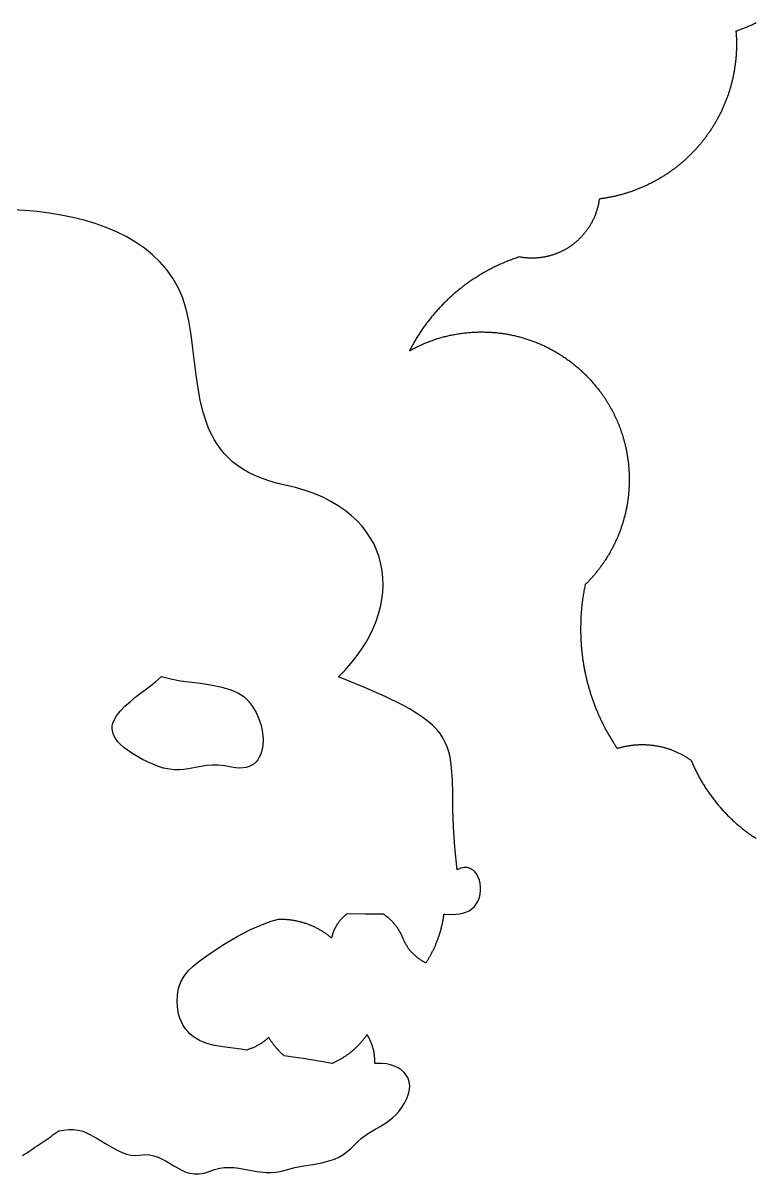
# Model space of a CAD drawing. Extents: x -331 to 1103, y -532 to 1751.
# Drawn here: x 616.5 to 778.6, y -516 to -261.5 of the extents above; entities that cross this region are included whole.
import ezdxf

# ---------------------------------------------------------------- set-up
doc = ezdxf.new("R2010")
doc.units = 0
doc.layers.add('Default_Layer', color=1, linetype='CONTINUOUS')

msp = doc.modelspace()

# ---------------------------------------------------------------- linework, layer by layer
at = {"layer": 'Default_Layer'}
for points in [[(778.62, -261.47), (778.43, -261.57), (778.23, -261.66), (778.03, -261.75), (777.83, -261.84), (777.63, -261.93), (777.43, -262.02), (777.23, -262.1), (777.03, -262.19), (776.83, -262.28), (776.63, -262.36), (776.43, -262.45), (776.22, -262.53), (776.02, -262.61), (775.82, -262.69), (775.61, -262.77), (775.41, -262.85), (775.2, -262.93), (775, -263.01), (774.79, -263.09), (774.59, -263.16), (774.38, -263.24), (774.17, -263.31), (774.18, -263.48), (774.2, -263.64), (774.21, -263.81), (774.22, -263.98), (774.23, -264.15), (774.24, -264.32), (774.25, -264.5), (774.26, -264.68), (774.27, -264.86), (774.27, -265.04), (774.28, -265.23), (774.28, -265.41), (774.28, -265.6), (774.29, -265.78), (774.29, -265.97), (774.29, -266.16), (774.29, -266.36), (774.29, -266.57), (774.28, -266.77), (774.28, -266.98), (774.27, -267.18), (774.27, -267.39), (774.26, -267.59), (774.25, -267.8), (774.24, -268), (774.23, -268.2), (774.22, -268.41), (774.2, -268.61), (774.19, -268.81), (774.17, -269.01), (774.15, -269.21), (774.14, -269.42), (774.12, -269.62), (774.1, -269.82), (774.07, -270.02), (774.05, -270.22), (774.03, -270.42), (774, -270.62), (773.98, -270.81), (773.95, -271.01), (773.92, -271.21), (773.89, -271.41), (773.86, -271.61), (773.83, -271.8), (773.8, -272), (773.76, -272.2), (773.73, -272.39), (773.69, -272.59), (773.65, -272.78), (773.61, -272.98), (773.57, -273.17), (773.53, -273.37), (773.49, -273.56), (773.45, -273.75), (773.4, -273.95), (773.36, -274.14), (773.31, -274.33), (773.27, -274.52), (773.22, -274.71), (773.17, -274.9), (773.12, -275.09), (773.07, -275.28), (773.01, -275.47), (772.96, -275.66), (772.91, -275.85), (772.85, -276.04), (772.79, -276.23), (772.74, -276.41), (772.68, -276.6), (772.62, -276.79), (772.56, -276.97), (772.49, -277.16), (772.43, -277.34), (772.37, -277.53), (772.3, -277.71), (772.24, -277.89), (772.17, -278.08), (772.1, -278.26), (772.03, -278.44), (771.96, -278.62), (771.89, -278.8), (771.82, -278.98), (771.75, -279.16), (771.67, -279.34), (771.6, -279.52), (771.52, -279.7), (771.45, -279.88), (771.37, -280.06), (771.29, -280.23), (771.21, -280.41), (771.13, -280.59), (771.05, -280.76), (770.97, -280.94), (770.88, -281.11), (770.8, -281.28), (770.71, -281.46), (770.63, -281.63), (770.54, -281.8), (770.45, -281.97), (770.36, -282.14), (770.27, -282.32), (770.18, -282.48), (770.09, -282.65), (769.99, -282.82), (769.9, -282.99), (769.81, -283.16), (769.71, -283.33), (769.61, -283.49), (769.52, -283.66), (769.42, -283.82), (769.32, -283.99), (769.22, -284.15), (769.12, -284.32), (769.02, -284.48), (768.91, -284.64), (768.81, -284.8), (768.7, -284.96), (768.6, -285.12), (768.49, -285.28), (768.38, -285.44), (768.28, -285.6), (768.17, -285.76), (768.06, -285.92), (767.95, -286.07), (767.84, -286.23), (767.72, -286.38), (767.61, -286.54), (767.5, -286.69), (767.38, -286.85), (767.27, -287), (767.15, -287.15), (767.03, -287.3), (766.91, -287.45), (766.79, -287.6), (766.67, -287.75), (766.55, -287.9), (766.43, -288.05), (766.31, -288.2), (766.19, -288.34), (766.06, -288.49), (765.94, -288.63), (765.81, -288.78), (765.69, -288.92), (765.56, -289.07), (765.43, -289.21), (765.3, -289.35), (765.17, -289.49), (765.04, -289.63), (764.91, -289.77), (764.78, -289.91), (764.65, -290.05), (764.52, -290.18), (764.38, -290.32), (764.25, -290.46), (764.11, -290.59), (763.97, -290.73), (763.84, -290.86), (763.7, -290.99), (763.56, -291.13), (763.42, -291.26), (763.28, -291.39), (763.14, -291.52), (763, -291.65), (762.86, -291.78), (762.72, -291.9), (762.57, -292.03), (762.43, -292.16), (762.28, -292.28), (762.14, -292.41), (761.99, -292.53), (761.84, -292.65), (761.7, -292.77), (761.55, -292.9), (761.4, -293.02), (761.25, -293.14), (761.1, -293.25), (760.95, -293.37), (760.79, -293.49), (760.64, -293.61), (760.49, -293.72), (760.33, -293.84), (760.18, -293.95), (760.02, -294.06), (759.87, -294.18), (759.71, -294.29), (759.55, -294.4), (759.4, -294.51), (759.24, -294.62), (759.08, -294.72), (758.92, -294.83), (758.76, -294.94), (758.6, -295.04), (758.43, -295.15), (758.27, -295.25), (758.11, -295.35), (757.95, -295.46), (757.78, -295.56), (757.62, -295.66), (757.45, -295.76), (757.29, -295.86), (757.12, -295.95), (756.95, -296.05), (756.78, -296.15), (756.62, -296.24), (756.45, -296.33), (756.28, -296.43), (756.11, -296.52), (755.94, -296.61), (755.76, -296.7), (755.59, -296.79), (755.42, -296.88), (755.25, -296.97), (755.07, -297.05), (754.9, -297.14), (754.72, -297.22), (754.55, -297.31), (754.37, -297.39), (754.2, -297.47), (754.02, -297.55), (753.84, -297.63), (753.66, -297.71), (753.49, -297.79), (753.31, -297.87), (753.13, -297.94), (752.95, -298.02), (752.77, -298.09), (752.58, -298.16), (752.4, -298.24), (752.22, -298.31), (752.04, -298.38), (751.85, -298.45), (751.67, -298.52), (751.49, -298.58), (751.3, -298.65), (751.12, -298.71), (750.93, -298.78), (750.74, -298.84), (750.56, -298.9), (750.37, -298.97), (750.18, -299.03), (750, -299.08), (749.81, -299.14), (749.62, -299.2), (749.43, -299.26), (749.24, -299.31), (749.05, -299.36), (748.86, -299.42), (748.67, -299.47), (748.47, -299.52), (748.28, -299.57), (748.09, -299.62), (747.9, -299.67), (747.7, -299.71), (747.51, -299.76), (747.31, -299.8), (747.12, -299.84), (746.92, -299.89), (746.73, -299.93), (746.53, -299.97), (746.34, -300.01), (746.14, -300.05), (745.94, -300.08), (745.74, -300.12), (745.55, -300.15), (745.35, -300.19), (745.15, -300.22), (744.95, -300.25), (744.75, -300.28), (744.55, -300.31), (744.35, -300.34), (744.15, -300.36), (743.95, -300.39), (743.92, -300.59), (743.89, -300.78), (743.86, -300.98), (743.82, -301.17), (743.79, -301.37), (743.75, -301.56), (743.7, -301.75), (743.66, -301.94), (743.61, -302.13), (743.57, -302.32), (743.51, -302.51), (743.46, -302.7), (743.4, -302.88), (743.35, -303.07), (743.29, -303.25), (743.22, -303.43), (743.16, -303.61), (743.09, -303.79), (743.02, -303.97), (742.95, -304.15), (742.88, -304.33), (742.8, -304.5), (742.72, -304.68), (742.64, -304.85), (742.56, -305.02), (742.48, -305.19), (742.39, -305.36), (742.3, -305.53), (742.21, -305.7), (742.12, -305.86), (742.03, -306.03), (741.93, -306.19), (741.83, -306.35), (741.73, -306.51), (741.63, -306.67), (741.52, -306.83), (741.42, -306.98), (741.31, -307.14), (741.2, -307.29), (741.09, -307.44), (740.97, -307.59), (740.86, -307.74), (740.74, -307.89), (740.62, -308.03), (740.5, -308.18), (740.38, -308.32), (740.25, -308.46), (740.13, -308.6), (740, -308.74), (739.87, -308.88), (739.74, -309.01), (739.6, -309.14), (739.47, -309.28), (739.33, -309.41), (739.19, -309.53), (739.06, -309.66), (738.91, -309.78), (738.77, -309.91), (738.63, -310.03), (738.48, -310.15), (738.33, -310.27), (738.18, -310.38), (738.03, -310.5), (737.88, -310.61), (737.77, -310.69), (737.65, -310.78), (737.53, -310.86), (737.42, -310.94), (737.3, -311.02), (737.18, -311.09), (737.06, -311.17), (736.94, -311.25), (736.82, -311.32), (736.69, -311.39), (736.57, -311.47), (736.45, -311.54), (736.32, -311.61), (736.2, -311.68), (736.07, -311.74), (735.94, -311.81), (735.81, -311.87), (735.69, -311.94), (735.56, -312), (735.43, -312.06), (735.3, -312.12), (735.16, -312.18), (735.03, -312.24), (734.9, -312.3), (734.76, -312.35), (734.63, -312.41), (734.49, -312.46), (734.36, -312.51), (734.22, -312.56), (734.08, -312.61), (733.95, -312.66), (733.81, -312.71), (733.67, -312.75), (733.53, -312.8), (733.39, -312.84), (733.25, -312.88), (733.11, -312.92), (732.96, -312.96), (732.82, -313), (732.68, -313.03), (732.53, -313.07), (732.39, -313.1), (732.24, -313.13), (732.1, -313.16), (731.95, -313.19), (731.81, -313.22), (731.66, -313.24), (731.51, -313.27), (731.36, -313.29), (731.21, -313.31), (731.06, -313.33), (730.91, -313.35), (730.76, -313.37), (730.61, -313.39), (730.46, -313.4), (730.31, -313.41), (730.16, -313.43), (730.01, -313.44), (729.85, -313.44), (729.7, -313.45), (729.55, -313.46), (729.39, -313.46), (729.24, -313.46), (729.08, -313.46), (728.9, -313.46), (728.71, -313.46), (728.53, -313.45), (728.35, -313.45), (728.16, -313.44), (727.98, -313.42), (727.8, -313.41), (727.62, -313.39), (727.45, -313.38), (727.27, -313.36), (727.1, -313.34), (726.93, -313.31), (726.76, -313.29), (726.6, -313.26), (726.44, -313.23), (726.28, -313.2), (726.03, -313.28), (725.78, -313.37), (725.53, -313.45), (725.28, -313.54), (725.03, -313.63), (724.79, -313.72), (724.54, -313.81), (724.3, -313.9), (724.06, -314), (723.81, -314.09), (723.57, -314.19), (723.33, -314.29), (723.09, -314.39), (722.85, -314.49), (722.61, -314.59), (722.37, -314.69), (722.13, -314.8), (721.9, -314.9), (721.66, -315.01), (721.43, -315.12), (721.19, -315.23), (720.96, -315.34), (720.73, -315.46), (720.5, -315.57), (720.27, -315.69), (720.04, -315.81), (719.81, -315.92), (719.58, -316.04), (719.36, -316.16), (719.13, -316.29), (718.91, -316.41), (718.68, -316.54), (718.46, -316.66), (718.24, -316.79), (718.01, -316.92), (717.79, -317.05), (717.57, -317.18), (717.36, -317.31), (717.14, -317.45), (716.92, -317.58), (716.71, -317.72), (716.49, -317.86), (716.28, -318), (716.06, -318.14), (715.85, -318.28), (715.64, -318.42), (715.43, -318.57), (715.22, -318.71), (715.01, -318.86), (714.81, -319.01), (714.6, -319.16), (714.4, -319.31), (714.19, -319.46), (713.99, -319.61), (713.79, -319.76), (713.58, -319.92), (713.38, -320.08), (713.18, -320.23), (712.99, -320.39), (712.79, -320.55), (712.59, -320.71), (712.4, -320.88), (712.2, -321.04), (712.01, -321.2), (711.82, -321.37), (711.63, -321.54), (711.44, -321.7), (711.25, -321.87), (711.06, -322.04), (710.87, -322.22), (710.69, -322.39), (710.5, -322.56), (710.32, -322.74), (710.14, -322.91), (709.96, -323.09), (709.78, -323.27), (709.6, -323.45), (709.42, -323.63), (709.24, -323.81), (709.06, -323.99), (708.89, -324.18), (708.72, -324.36), (708.54, -324.55), (708.37, -324.73), (708.2, -324.92), (708.03, -325.11), (707.86, -325.3), (707.7, -325.49), (707.53, -325.68), (707.36, -325.88), (707.2, -326.07), (707.04, -326.27), (706.88, -326.46), (706.72, -326.66), (706.56, -326.86), (706.4, -327.06), (706.24, -327.26), (706.09, -327.46), (705.93, -327.66), (705.78, -327.87), (705.63, -328.07), (705.48, -328.28), (705.33, -328.48), (705.18, -328.69), (705.03, -328.9), (704.88, -329.11), (704.74, -329.32), (704.6, -329.53), (704.45, -329.75), (704.31, -329.96), (704.17, -330.17), (704.03, -330.39), (703.9, -330.6), (703.76, -330.82), (703.62, -331.04), (703.49, -331.26), (703.36, -331.48), (703.23, -331.7), (703.1, -331.92), (702.97, -332.15), (702.84, -332.37), (702.71, -332.59), (702.59, -332.82), (702.46, -333.05), (702.34, -333.27), (702.22, -333.5), (702.1, -333.73), (701.98, -333.96), (702.2, -333.84), (702.41, -333.72), (702.63, -333.6), (702.85, -333.48), (703.07, -333.37), (703.3, -333.25), (703.52, -333.14), (703.75, -333.03), (703.97, -332.92), (704.2, -332.81), (704.43, -332.71), (704.66, -332.6), (704.89, -332.5), (705.12, -332.4), (705.36, -332.3), (705.59, -332.2), (705.83, -332.11), (706.06, -332.01), (706.3, -331.92), (706.54, -331.83), (706.78, -331.74), (707.02, -331.66), (707.26, -331.57), (707.51, -331.49), (707.75, -331.41), (707.99, -331.33), (708.24, -331.25), (708.49, -331.17), (708.74, -331.1), (708.99, -331.03), (709.24, -330.96), (709.49, -330.89), (709.74, -330.82), (709.99, -330.76), (710.25, -330.7), (710.5, -330.64), (710.76, -330.58), (711.01, -330.52), (711.27, -330.47), (711.53, -330.42), (711.79, -330.37), (712.05, -330.32), (712.31, -330.27), (712.57, -330.23), (712.83, -330.19), (713.09, -330.15), (713.36, -330.11), (713.62, -330.07), (713.89, -330.04), (714.15, -330.01), (714.42, -329.98), (714.69, -329.95), (714.96, -329.92), (715.22, -329.9), (715.49, -329.88), (715.76, -329.86), (716.03, -329.84), (716.31, -329.83), (716.58, -329.82), (716.85, -329.81), (717.12, -329.8), (717.4, -329.79), (717.67, -329.79), (717.95, -329.79), (718.19, -329.79), (718.44, -329.79), (718.69, -329.8), (718.94, -329.8), (719.18, -329.81), (719.43, -329.82), (719.68, -329.83), (719.92, -329.85), (720.17, -329.86), (720.41, -329.88), (720.66, -329.9), (720.9, -329.92), (721.14, -329.94), (721.39, -329.97), (721.63, -329.99), (721.87, -330.02), (722.11, -330.05), (722.35, -330.08), (722.59, -330.12), (722.83, -330.15), (723.07, -330.19), (723.31, -330.23), (723.54, -330.27), (723.78, -330.31), (724.02, -330.35), (724.25, -330.4), (724.49, -330.45), (724.72, -330.49), (724.96, -330.54), (725.19, -330.6), (725.42, -330.65), (725.65, -330.71), (725.89, -330.76), (726.12, -330.82), (726.35, -330.88), (726.58, -330.94), (726.81, -331.01), (727.03, -331.07), (727.26, -331.14), (727.49, -331.21), (727.71, -331.28), (727.94, -331.35), (728.16, -331.42), (728.39, -331.5), (728.61, -331.57), (728.83, -331.65), (729.06, -331.73), (729.28, -331.81), (729.5, -331.9), (729.72, -331.98), (729.94, -332.07), (730.15, -332.15), (730.37, -332.24), (730.59, -332.33), (730.8, -332.42), (731.02, -332.52), (731.23, -332.61), (731.45, -332.71), (731.66, -332.81), (731.87, -332.91), (732.08, -333.01), (732.29, -333.11), (732.5, -333.21), (732.71, -333.32), (732.92, -333.43), (733.12, -333.53), (733.33, -333.64), (733.54, -333.75), (733.74, -333.87), (733.94, -333.98), (734.15, -334.1), (734.35, -334.21), (734.55, -334.33), (734.75, -334.45), (734.95, -334.57), (735.14, -334.69), (735.34, -334.82), (735.54, -334.94), (735.73, -335.07), (735.93, -335.2), (736.12, -335.33), (736.31, -335.46), (736.5, -335.59), (736.69, -335.72), (736.88, -335.86), (737.07, -335.99), (737.26, -336.13), (737.45, -336.27), (737.63, -336.41), (737.82, -336.55), (738, -336.69), (738.18, -336.83), (738.36, -336.98), (738.54, -337.12), (738.72, -337.27), (738.9, -337.42), (739.08, -337.57), (739.25, -337.72), (739.43, -337.87), (739.6, -338.03), (739.78, -338.18), (739.95, -338.34), (740.12, -338.5), (740.29, -338.65), (740.46, -338.81), (740.63, -338.98), (740.79, -339.14), (740.96, -339.3), (741.12, -339.47), (741.29, -339.63), (741.45, -339.8), (741.61, -339.97), (741.77, -340.13), (741.93, -340.3), (742.08, -340.48), (742.24, -340.65), (742.39, -340.82), (742.55, -341), (742.7, -341.17), (742.85, -341.35), (743, -341.53), (743.15, -341.71), (743.3, -341.89), (743.45, -342.07), (743.59, -342.25), (743.74, -342.43), (743.88, -342.62), (744.02, -342.8), (744.12, -342.93), (744.21, -343.06), (744.3, -343.19), (744.4, -343.31), (744.49, -343.44), (744.58, -343.57), (744.68, -343.7), (744.77, -343.83), (744.86, -343.96), (744.95, -344.09), (745.04, -344.23), (745.13, -344.36), (745.22, -344.49), (745.3, -344.62), (745.39, -344.76), (745.48, -344.89), (745.56, -345.03), (745.65, -345.16), (745.73, -345.3), (745.81, -345.43), (745.9, -345.57), (745.98, -345.71), (746.06, -345.84), (746.14, -345.98), (746.22, -346.12), (746.3, -346.26), (746.38, -346.4), (746.46, -346.54), (746.54, -346.68), (746.62, -346.82), (746.69, -346.96), (746.77, -347.1), (746.84, -347.24), (746.92, -347.39), (746.99, -347.53), (747.07, -347.67), (747.14, -347.82), (747.21, -347.96), (747.28, -348.11), (747.35, -348.25), (747.42, -348.4), (747.49, -348.54), (747.56, -348.69), (747.63, -348.84), (747.69, -348.98), (747.76, -349.13), (747.83, -349.28), (747.89, -349.43), (747.95, -349.58), (748.02, -349.73), (748.08, -349.88), (748.14, -350.03), (748.2, -350.18), (748.26, -350.33), (748.32, -350.48), (748.38, -350.63), (748.44, -350.78), (748.5, -350.94), (748.56, -351.09), (748.61, -351.24), (748.67, -351.39), (748.72, -351.55), (748.78, -351.7), (748.83, -351.86), (748.88, -352.01), (748.93, -352.17), (748.99, -352.32), (749.04, -352.48), (749.08, -352.64), (749.13, -352.79), (749.18, -352.95), (749.23, -353.11), (749.27, -353.27), (749.32, -353.42), (749.37, -353.58), (749.41, -353.74), (749.45, -353.9), (749.49, -354.06), (749.54, -354.22), (749.58, -354.38), (749.62, -354.54), (749.66, -354.7), (749.7, -354.86), (749.73, -355.03), (749.77, -355.19), (749.81, -355.35), (749.84, -355.51), (749.88, -355.68), (749.91, -355.84), (749.94, -356), (749.98, -356.17), (750.01, -356.33), (750.04, -356.49), (750.07, -356.66), (750.1, -356.82), (750.12, -356.99), (750.15, -357.15), (750.18, -357.32), (750.2, -357.49), (750.23, -357.65), (750.25, -357.82), (750.27, -357.99), (750.3, -358.15), (750.32, -358.32), (750.34, -358.49), (750.36, -358.66), (750.38, -358.82), (750.4, -358.99), (750.41, -359.16), (750.43, -359.33), (750.44, -359.5), (750.46, -359.67), (750.47, -359.84), (750.48, -360.01), (750.5, -360.18), (750.51, -360.35), (750.52, -360.52), (750.53, -360.69), (750.54, -360.86), (750.54, -361.04), (750.55, -361.21), (750.56, -361.38), (750.56, -361.55), (750.57, -361.72), (750.57, -361.9), (750.57, -362.07), (750.57, -362.24), (750.57, -362.42), (750.57, -362.63), (750.57, -362.84), (750.57, -363.05), (750.56, -363.27), (750.56, -363.48), (750.55, -363.69), (750.54, -363.9), (750.53, -364.11), (750.52, -364.32), (750.5, -364.53), (750.49, -364.74), (750.48, -364.95), (750.46, -365.16), (750.44, -365.37), (750.42, -365.57), (750.4, -365.78), (750.38, -365.99), (750.36, -366.19), (750.33, -366.4), (750.31, -366.61), (750.28, -366.81), (750.25, -367.02), (750.22, -367.22), (750.19, -367.43), (750.16, -367.63), (750.12, -367.84), (750.09, -368.04), (750.05, -368.24), (750.02, -368.44), (749.98, -368.65), (749.94, -368.85), (749.9, -369.05), (749.86, -369.25), (749.81, -369.45), (749.77, -369.65), (749.72, -369.85), (749.68, -370.05), (749.63, -370.24), (749.58, -370.44), (749.53, -370.64), (749.48, -370.84), (749.42, -371.03), (749.37, -371.23), (749.31, -371.42), (749.26, -371.62), (749.2, -371.81), (749.14, -372.01), (749.08, -372.2), (749.02, -372.39), (748.96, -372.58), (748.89, -372.78), (748.83, -372.97), (748.76, -373.16), (748.7, -373.35), (748.63, -373.54), (748.56, -373.73), (748.49, -373.92), (748.42, -374.1), (748.34, -374.29), (748.27, -374.48), (748.19, -374.66), (748.12, -374.85), (748.04, -375.03), (747.96, -375.22), (747.88, -375.4), (747.8, -375.59), (747.72, -375.77), (747.64, -375.95), (747.56, -376.13), (747.47, -376.31), (747.39, -376.5), (747.3, -376.67), (747.21, -376.85), (747.12, -377.03), (747.03, -377.21), (746.94, -377.39), (746.85, -377.56), (746.76, -377.74), (746.66, -377.92), (746.57, -378.09), (746.47, -378.27), (746.37, -378.44), (746.27, -378.61), (746.18, -378.78), (746.07, -378.96), (745.97, -379.13), (745.87, -379.3), (745.77, -379.47), (745.66, -379.63), (745.56, -379.8), (745.45, -379.97), (745.34, -380.14), (745.24, -380.3), (745.13, -380.47), (745.02, -380.63), (744.9, -380.8), (744.79, -380.96), (744.68, -381.12), (744.57, -381.28), (744.45, -381.45), (744.33, -381.61), (744.22, -381.77), (744.1, -381.92), (743.98, -382.08), (743.86, -382.24), (743.74, -382.4), (743.62, -382.55), (743.5, -382.71), (743.37, -382.86), (743.25, -383.02), (743.12, -383.17), (743, -383.32), (742.87, -383.47), (742.74, -383.62), (742.61, -383.77), (742.48, -383.92), (742.35, -384.07), (742.22, -384.22), (742.09, -384.36), (741.95, -384.51), (741.82, -384.65), (741.68, -384.8), (741.55, -384.94), (741.41, -385.08), (741.27, -385.23), (741.13, -385.37), (741, -385.51), (740.86, -385.65), (740.79, -385.92), (740.74, -386.2), (740.68, -386.49), (740.62, -386.77), (740.57, -387.06), (740.52, -387.35), (740.47, -387.64), (740.42, -387.93), (740.37, -388.23), (740.33, -388.53), (740.28, -388.82), (740.24, -389.13), (740.2, -389.43), (740.16, -389.73), (740.13, -390.04), (740.09, -390.35), (740.06, -390.66), (740.03, -390.97), (740, -391.28), (739.98, -391.6), (739.95, -391.91), (739.93, -392.23), (739.91, -392.55), (739.89, -392.86), (739.88, -393.18), (739.86, -393.51), (739.85, -393.83), (739.84, -394.15), (739.84, -394.47), (739.83, -394.8), (739.83, -395.12), (739.83, -395.45), (739.83, -395.68), (739.83, -395.91), (739.83, -396.14), (739.83, -396.37), (739.84, -396.6), (739.85, -396.83), (739.85, -397.06), (739.86, -397.29), (739.87, -397.52), (739.88, -397.74), (739.89, -397.97), (739.9, -398.2), (739.92, -398.43), (739.93, -398.66), (739.95, -398.88), (739.97, -399.11), (739.98, -399.34), (740, -399.56), (740.02, -399.79), (740.04, -400.01), (740.07, -400.24), (740.09, -400.46), (740.11, -400.69), (740.14, -400.91), (740.16, -401.14), (740.19, -401.36), (740.22, -401.58), (740.25, -401.81), (740.28, -402.03), (740.31, -402.25), (740.34, -402.47), (740.38, -402.69), (740.41, -402.91), (740.45, -403.14), (740.48, -403.36), (740.52, -403.58), (740.56, -403.8), (740.6, -404.02), (740.64, -404.23), (740.68, -404.45), (740.72, -404.67), (740.77, -404.89), (740.81, -405.11), (740.86, -405.32), (740.91, -405.54), (740.95, -405.76), (741, -405.97), (741.05, -406.19), (741.1, -406.4), (741.15, -406.62), (741.21, -406.83), (741.26, -407.05), (741.31, -407.26), (741.37, -407.47), (741.42, -407.68), (741.48, -407.9), (741.54, -408.11), (741.6, -408.32), (741.66, -408.53), (741.72, -408.74), (741.78, -408.95), (741.84, -409.16), (741.91, -409.37), (741.97, -409.58), (742.04, -409.79), (742.11, -409.99), (742.17, -410.2), (742.24, -410.41), (742.31, -410.61), (742.38, -410.82), (742.45, -411.03), (742.52, -411.23), (742.6, -411.44), (742.67, -411.64), (742.75, -411.84), (742.82, -412.05), (742.9, -412.25), (742.98, -412.45), (743.05, -412.65), (743.13, -412.85), (743.21, -413.05), (743.29, -413.25), (743.38, -413.45), (743.46, -413.65), (743.54, -413.85), (743.63, -414.05), (743.71, -414.25), (743.8, -414.45), (743.89, -414.64), (743.97, -414.84), (744.06, -415.03), (744.15, -415.23), (744.24, -415.42), (744.33, -415.62), (744.43, -415.81), (744.52, -416), (744.61, -416.19), (744.71, -416.39), (744.8, -416.58), (744.9, -416.77), (745, -416.96), (745.09, -417.15), (745.19, -417.34), (745.29, -417.53), (745.39, -417.71), (745.49, -417.9), (745.6, -418.09), (745.7, -418.27), (745.8, -418.46), (745.91, -418.64), (746.01, -418.83), (746.12, -419.01), (746.23, -419.2), (746.33, -419.38), (746.44, -419.56), (746.55, -419.74), (746.66, -419.92), (746.77, -420.1), (746.88, -420.28), (747, -420.46), (747.11, -420.64), (747.22, -420.82), (747.34, -420.99), (747.45, -421.17), (747.57, -421.35), (747.69, -421.52), (747.8, -421.7), (747.92, -421.87), (748.08, -421.82), (748.24, -421.77), (748.39, -421.73), (748.55, -421.68), (748.71, -421.64), (748.88, -421.59), (749.04, -421.55), (749.21, -421.51), (749.37, -421.47), (749.54, -421.44), (749.71, -421.4), (749.88, -421.37), (750.05, -421.34), (750.22, -421.3), (750.39, -421.28), (750.56, -421.25), (750.74, -421.22), (750.91, -421.2), (751.09, -421.17), (751.27, -421.15), (751.44, -421.13), (751.62, -421.11), (751.8, -421.1), (751.98, -421.08), (752.16, -421.07), (752.34, -421.06), (752.53, -421.05), (752.71, -421.04), (752.89, -421.03), (753.08, -421.03), (753.26, -421.03), (753.45, -421.03), (753.64, -421.03), (753.83, -421.03), (754.01, -421.04), (754.2, -421.04), (754.39, -421.05), (754.58, -421.06), (754.77, -421.07), (754.95, -421.09), (755.14, -421.1), (755.33, -421.12), (755.51, -421.14), (755.7, -421.16), (755.88, -421.19), (756.06, -421.21), (756.25, -421.24), (756.43, -421.27), (756.61, -421.3), (756.79, -421.33), (756.97, -421.36), (757.15, -421.4), (757.33, -421.43), (757.51, -421.47), (757.69, -421.51), (757.86, -421.56), (758.04, -421.6), (758.22, -421.65), (758.39, -421.69), (758.57, -421.74), (758.74, -421.79), (758.91, -421.85), (759.08, -421.9), (759.26, -421.95), (759.43, -422.01), (759.6, -422.07), (759.76, -422.13), (759.93, -422.19), (760.1, -422.26), (760.27, -422.32), (760.43, -422.39), (760.6, -422.46), (760.76, -422.52), (760.92, -422.6), (761.09, -422.67), (761.25, -422.74), (761.41, -422.82), (761.57, -422.89), (761.73, -422.97), (761.88, -423.05), (762.04, -423.13), (762.19, -423.22), (762.35, -423.3), (762.5, -423.39), (762.66, -423.47), (762.81, -423.56), (762.96, -423.65), (763.11, -423.74), (763.26, -423.84), (763.4, -423.93), (763.55, -424.02), (763.7, -424.12), (763.84, -424.22), (763.98, -424.32), (764.13, -424.42), (764.27, -424.52), (764.37, -424.75), (764.47, -424.99), (764.57, -425.22), (764.67, -425.45), (764.77, -425.68), (764.88, -425.91), (764.98, -426.14), (765.09, -426.37), (765.2, -426.59), (765.31, -426.82), (765.42, -427.04), (765.54, -427.27), (765.65, -427.49), (765.77, -427.71), (765.89, -427.93), (766, -428.16), (766.12, -428.37), (766.25, -428.59), (766.37, -428.81), (766.49, -429.03), (766.62, -429.24), (766.75, -429.46), (766.87, -429.67), (767, -429.88), (767.14, -430.1), (767.27, -430.31), (767.4, -430.52), (767.54, -430.72), (767.67, -430.93), (767.81, -431.14), (767.95, -431.35), (768.09, -431.55), (768.23, -431.75), (768.37, -431.96), (768.52, -432.16), (768.66, -432.36), (768.81, -432.56), (768.96, -432.76), (769.11, -432.95), (769.26, -433.15), (769.41, -433.35), (769.56, -433.54), (769.72, -433.73), (769.87, -433.93), (770.03, -434.12), (770.18, -434.31), (770.34, -434.5), (770.5, -434.68), (770.67, -434.87), (770.83, -435.06), (770.99, -435.24), (771.16, -435.42), (771.32, -435.61), (771.49, -435.79), (771.66, -435.97), (771.83, -436.15), (772, -436.32), (772.17, -436.5), (772.34, -436.68), (772.52, -436.85), (772.69, -437.02), (772.87, -437.2), (773.05, -437.37), (773.23, -437.54), (773.41, -437.71), (773.59, -437.87), (773.77, -438.04), (773.95, -438.2), (774.14, -438.37), (774.32, -438.53), (774.51, -438.69), (774.7, -438.85), (774.89, -439.01), (775.08, -439.17), (775.27, -439.32), (775.46, -439.48), (775.65, -439.63), (775.85, -439.79), (776.04, -439.94), (776.24, -440.09), (776.43, -440.24), (776.63, -440.38), (776.83, -440.53), (777.03, -440.68), (777.23, -440.82), (777.44, -440.96), (777.64, -441.1), (777.84, -441.24), (778.05, -441.38), (778.26, -441.52), (778.46, -441.66), (778.67, -441.79)], [(616.44, -511.87), (616.9, -511.57), (617.36, -511.27), (617.82, -510.98), (618.27, -510.68), (618.73, -510.38), (619.18, -510.08), (619.63, -509.78), (620.08, -509.48), (620.52, -509.17), (620.97, -508.87), (621.41, -508.57), (621.85, -508.26), (622.29, -507.96), (622.73, -507.65), (623.16, -507.34), (623.59, -507.03), (624.02, -506.73), (624.45, -506.42), (624.45, -506.42), (626.65, -506.11), (627.7, -506.11), (628.73, -506.26), (629.74, -506.54), (630.74, -506.93), (632.7, -507.95), (634.62, -509.14), (636.53, -510.3), (637.49, -510.81), (638.44, -511.25), (639.4, -511.6), (640.37, -511.82), (641.34, -511.9), (642.32, -511.81), (643.44, -511.69), (644.49, -511.75), (645.48, -511.95), (646.42, -512.27), (647.32, -512.69), (648.2, -513.16), (649.9, -514.2), (651.63, -515.16), (652.52, -515.54), (653.45, -515.82), (654.43, -515.97), (655.46, -515.97), (656.56, -515.79), (657.73, -515.39), (658.9, -514.97), (660.03, -514.7), (661.12, -514.55), (662.19, -514.51), (663.23, -514.56), (664.25, -514.67), (666.26, -515.02), (668.25, -515.39), (670.27, -515.64), (671.3, -515.66), (672.35, -515.6), (673.42, -515.42), (674.53, -515.11), (676.62, -514.53), (678.66, -514.15), (680.65, -513.85), (682.59, -513.51), (684.48, -513.02), (685.41, -512.68), (686.33, -512.26), (687.24, -511.74), (688.15, -511.11), (689.04, -510.35), (689.93, -509.45), (690.63, -508.73), (691.33, -508.1), (692.74, -507.07), (694.15, -506.24), (695.54, -505.46), (696.92, -504.61), (698.27, -503.56), (698.94, -502.92), (699.6, -502.18), (700.25, -501.32), (700.88, -500.33), (701.43, -499.28), (701.8, -498.27), (702, -497.32), (702.03, -496.43), (701.92, -495.59), (701.67, -494.82), (701.29, -494.12), (700.79, -493.5), (700.18, -492.95), (699.47, -492.48), (698.68, -492.1), (697.81, -491.81), (696.88, -491.61), (695.89, -491.51), (694.85, -491.51), (694.32, -491.56), (694.32, -491.45), (694.33, -491.34), (694.33, -491.21), (694.33, -491.09), (694.33, -490.99), (694.33, -490.88), (694.32, -490.78), (694.32, -490.68), (694.32, -490.57), (694.31, -490.47), (694.31, -490.37), (694.3, -490.27), (694.29, -490.17), (694.28, -490.07), (694.27, -489.97), (694.26, -489.87), (694.25, -489.77), (694.24, -489.67), (694.22, -489.57), (694.21, -489.47), (694.2, -489.37), (694.18, -489.27), (694.16, -489.17), (694.15, -489.07), (694.13, -488.97), (694.11, -488.88), (694.09, -488.78), (694.07, -488.68), (694.04, -488.59), (694.02, -488.49), (694, -488.4), (693.97, -488.3), (693.95, -488.21), (693.92, -488.11), (693.9, -488.02), (693.87, -487.92), (693.84, -487.83), (693.81, -487.74), (693.78, -487.64), (693.75, -487.55), (693.72, -487.46), (693.69, -487.37), (693.66, -487.28), (693.62, -487.19), (693.59, -487.1), (693.55, -487.01), (693.52, -486.92), (693.48, -486.83), (693.44, -486.74), (693.4, -486.65), (693.36, -486.56), (693.33, -486.48), (693.28, -486.39), (693.24, -486.3), (693.2, -486.22), (693.16, -486.13), (693.12, -486.05), (693.07, -485.96), (693.03, -485.88), (692.98, -485.8), (692.94, -485.71), (692.89, -485.63), (692.84, -485.55), (692.79, -485.47), (692.75, -485.39), (692.7, -485.31), (692.65, -485.23), (692.6, -485.15), (692.51, -485.28), (692.42, -485.41), (692.32, -485.54), (692.23, -485.67), (692.14, -485.8), (692.04, -485.92), (691.95, -486.05), (691.85, -486.17), (691.75, -486.3), (691.65, -486.42), (691.55, -486.54), (691.45, -486.67), (691.35, -486.79), (691.25, -486.9), (691.14, -487.02), (691.04, -487.14), (690.93, -487.26), (690.83, -487.37), (690.72, -487.49), (690.61, -487.6), (690.5, -487.71), (690.39, -487.82), (690.28, -487.93), (690.16, -488.04), (690.05, -488.15), (689.93, -488.26), (689.82, -488.36), (689.7, -488.47), (689.58, -488.57), (689.46, -488.68), (689.34, -488.78), (689.22, -488.88), (689.1, -488.98), (688.98, -489.08), (688.86, -489.17), (688.73, -489.27), (688.61, -489.37), (688.48, -489.46), (688.35, -489.55), (688.22, -489.65), (688.09, -489.74), (687.96, -489.83), (687.83, -489.92), (687.7, -490), (687.57, -490.09), (687.43, -490.18), (687.3, -490.26), (687.16, -490.35), (687.03, -490.43), (686.89, -490.51), (686.75, -490.59), (686.61, -490.67), (686.47, -490.74), (686.33, -490.82), (686.19, -490.9), (686.05, -490.97), (685.9, -491.04), (685.76, -491.12), (685.61, -491.19), (685.47, -491.26), (685.32, -491.32), (685.17, -491.39), (685.02, -491.46), (684.87, -491.52), (680.67, -490.83), (678.51, -490.47), (676.27, -490.16), (674.3, -489.88), (674.18, -489.77), (674.05, -489.66), (673.93, -489.55), (673.81, -489.44), (673.69, -489.32), (673.57, -489.21), (673.45, -489.09), (673.33, -488.97), (673.22, -488.85), (673.1, -488.73), (672.99, -488.61), (672.88, -488.49), (672.77, -488.37), (672.66, -488.24), (672.55, -488.12), (672.44, -487.99), (672.33, -487.86), (672.23, -487.73), (672.12, -487.6), (672.02, -487.47), (671.92, -487.34), (671.82, -487.2), (671.72, -487.07), (671.62, -486.93), (671.52, -486.79), (671.42, -486.65), (671.33, -486.51), (671.23, -486.37), (671.14, -486.23), (671.05, -486.08), (670.96, -485.94), (670.87, -485.79), (670.74, -485.9), (670.61, -486.02), (670.48, -486.13), (670.35, -486.24), (670.22, -486.34), (670.08, -486.45), (669.94, -486.55), (669.81, -486.65), (669.67, -486.76), (669.53, -486.85), (669.38, -486.95), (669.24, -487.05), (669.09, -487.14), (668.95, -487.23), (668.8, -487.32), (668.65, -487.41), (668.49, -487.5), (668.34, -487.58), (668.19, -487.67), (668.03, -487.75), (667.87, -487.83), (667.71, -487.9), (667.55, -487.98), (667.39, -488.05), (667.22, -488.12), (667.06, -488.19), (666.89, -488.26), (666.72, -488.33), (666.55, -488.39), (666.38, -488.45), (666.2, -488.51), (666.03, -488.57), (664.71, -488.36), (660.71, -487.84), (658.88, -487.56), (657.16, -487.09), (655.58, -486.44), (654.85, -486.03), (654.17, -485.57), (653.53, -485.05), (652.95, -484.47), (652.42, -483.83), (651.95, -483.13), (651.55, -482.36), (651.21, -481.53), (650.94, -480.63), (650.74, -479.66), (650.59, -477.95), (650.66, -476.36), (650.95, -474.89), (651.46, -473.52), (652.16, -472.25), (653.06, -471.07), (654.14, -469.99), (655.39, -468.98), (658.19, -467.01), (661.02, -465.15), (663.91, -463.44), (666.85, -461.92), (669.88, -460.63), (671.43, -460.09), (673, -459.62), (673.19, -459.61), (673.4, -459.61), (673.6, -459.61), (673.8, -459.62), (674.01, -459.62), (674.21, -459.63), (674.41, -459.64), (674.61, -459.65), (674.82, -459.67), (675.02, -459.68), (675.22, -459.7), (675.41, -459.73), (675.61, -459.75), (675.81, -459.78), (676.01, -459.8), (676.2, -459.83), (676.4, -459.87), (676.59, -459.9), (676.79, -459.94), (676.98, -459.98), (677.17, -460.02), (677.37, -460.06), (677.56, -460.11), (677.75, -460.15), (677.94, -460.2), (678.12, -460.26), (678.31, -460.31), (678.5, -460.36), (678.68, -460.42), (678.87, -460.48), (679.05, -460.54), (679.23, -460.61), (679.42, -460.67), (679.6, -460.74), (679.78, -460.81), (679.96, -460.88), (680.13, -460.95), (680.31, -461.03), (680.49, -461.1), (680.66, -461.18), (680.84, -461.26), (681.01, -461.35), (681.18, -461.43), (681.35, -461.52), (681.52, -461.6), (681.69, -461.69), (681.86, -461.78), (682.02, -461.88), (682.19, -461.97), (682.35, -462.07), (682.52, -462.17), (682.68, -462.27), (682.84, -462.37), (683, -462.47), (683.16, -462.58), (683.31, -462.68), (683.47, -462.79), (683.62, -462.9), (683.77, -463.01), (683.93, -463.13), (684.08, -463.24), (684.22, -463.36), (684.37, -463.47), (684.52, -463.59), (684.66, -463.72), (684.81, -463.84), (684.83, -463.73), (684.85, -463.63), (684.87, -463.52), (684.9, -463.42), (684.92, -463.32), (684.95, -463.22), (684.98, -463.11), (685.01, -463.01), (685.04, -462.91), (685.07, -462.81), (685.1, -462.71), (685.14, -462.62), (685.17, -462.52), (685.21, -462.42), (685.24, -462.32), (685.28, -462.23), (685.32, -462.13), (685.36, -462.03), (685.4, -461.94), (685.44, -461.85), (685.49, -461.75), (685.53, -461.66), (685.58, -461.57), (685.62, -461.48), (685.67, -461.39), (685.72, -461.29), (685.77, -461.21), (685.82, -461.12), (685.87, -461.03), (685.92, -460.94), (685.97, -460.85), (686.03, -460.77), (686.08, -460.68), (686.14, -460.6), (686.2, -460.51), (686.26, -460.43), (686.31, -460.35), (686.37, -460.27), (686.43, -460.18), (686.5, -460.1), (686.56, -460.02), (686.62, -459.95), (686.69, -459.87), (686.75, -459.79), (686.82, -459.71), (686.89, -459.64), (686.95, -459.56), (687.02, -459.49), (687.09, -459.41), (687.16, -459.34), (687.23, -459.27), (687.31, -459.2), (687.38, -459.13), (687.45, -459.06), (687.53, -458.99), (687.6, -458.92), (687.68, -458.85), (687.75, -458.79), (687.83, -458.72), (687.91, -458.66), (687.99, -458.59), (688.07, -458.53), (688.15, -458.47), (688.23, -458.41), (692.22, -458.42), (696.13, -458.43), (696.22, -458.49), (696.31, -458.55), (696.4, -458.62), (696.49, -458.68), (696.58, -458.74), (696.67, -458.81), (696.75, -458.88), (696.84, -458.94), (696.93, -459.01), (697.01, -459.08), (697.1, -459.15), (697.18, -459.22), (697.26, -459.29), (697.34, -459.36), (697.43, -459.43), (697.51, -459.5), (697.59, -459.58), (697.67, -459.65), (697.75, -459.72), (697.82, -459.8), (697.9, -459.88), (697.98, -459.95), (698.05, -460.03), (698.13, -460.11), (698.2, -460.19), (698.28, -460.27), (698.35, -460.35), (698.42, -460.43), (698.49, -460.51), (698.56, -460.59), (698.63, -460.68), (698.7, -460.76), (698.77, -460.84), (698.84, -460.93), (698.91, -461.02), (698.97, -461.1), (699.04, -461.19), (699.1, -461.28), (699.16, -461.37), (699.23, -461.45), (699.29, -461.54), (699.35, -461.64), (699.41, -461.73), (699.47, -461.82), (699.53, -461.91), (699.59, -462), (699.65, -462.1), (699.7, -462.19), (699.76, -462.29), (699.81, -462.38), (699.87, -462.48), (699.92, -462.58), (699.97, -462.67), (700.02, -462.77), (700.07, -462.87), (700.12, -462.97), (700.17, -463.07), (700.22, -463.17), (700.27, -463.27), (700.31, -463.37), (700.36, -463.48), (700.4, -463.58), (700.45, -463.68), (700.49, -463.79), (700.54, -463.9), (700.58, -464.01), (700.63, -464.13), (700.68, -464.24), (700.74, -464.35), (700.79, -464.46), (700.84, -464.57), (700.9, -464.68), (700.95, -464.78), (701.01, -464.89), (701.07, -465), (701.13, -465.1), (701.19, -465.21), (701.25, -465.31), (701.32, -465.41), (701.38, -465.51), (701.45, -465.61), (701.51, -465.71), (701.58, -465.81), (701.65, -465.91), (701.72, -466.01), (701.79, -466.11), (701.86, -466.2), (701.93, -466.3), (702.01, -466.39), (702.08, -466.48), (702.16, -466.58), (702.23, -466.67), (702.31, -466.76), (702.39, -466.85), (702.47, -466.94), (702.55, -467.02), (702.64, -467.11), (702.72, -467.2), (702.8, -467.28), (702.89, -467.36), (702.97, -467.45), (703.06, -467.53), (703.15, -467.61), (703.24, -467.69), (703.33, -467.77), (703.42, -467.84), (703.51, -467.92), (703.6, -468), (703.7, -468.07), (703.79, -468.15), (703.89, -468.22), (703.98, -468.29), (704.08, -468.36), (704.18, -468.43), (704.28, -468.5), (704.38, -468.56), (704.48, -468.63), (704.58, -468.7), (704.68, -468.76), (704.78, -468.82), (704.89, -468.88), (704.99, -468.95), (705.1, -469), (705.2, -469.06), (705.31, -469.12), (705.42, -469.18), (705.53, -469.23), (705.64, -469.29), (705.73, -469.14), (705.82, -469), (705.92, -468.85), (706.01, -468.7), (706.1, -468.56), (706.19, -468.41), (706.28, -468.26), (706.36, -468.11), (706.45, -467.96), (706.54, -467.81), (706.62, -467.66), (706.71, -467.5), (706.79, -467.35), (706.87, -467.19), (706.95, -467.04), (707.03, -466.88), (707.11, -466.73), (707.19, -466.57), (707.27, -466.41), (707.34, -466.25), (707.42, -466.09), (707.49, -465.93), (707.57, -465.77), (707.64, -465.61), (707.71, -465.44), (707.78, -465.28), (707.85, -465.11), (707.92, -464.95), (707.98, -464.78), (708.05, -464.62), (708.11, -464.45), (708.18, -464.28), (708.24, -464.11), (708.3, -463.94), (708.36, -463.77), (708.42, -463.6), (708.48, -463.43), (708.54, -463.25), (708.59, -463.08), (708.65, -462.91), (708.7, -462.73), (708.76, -462.56), (708.81, -462.38), (708.86, -462.2), (708.91, -462.03), (708.96, -461.85), (709, -461.67), (709.05, -461.49), (709.09, -461.31), (709.14, -461.13), (709.18, -460.95), (709.22, -460.77), (709.26, -460.58), (709.3, -460.4), (709.34, -460.22), (709.38, -460.03), (709.41, -459.85), (709.45, -459.66), (709.48, -459.47), (709.51, -459.29), (709.54, -459.1), (709.57, -458.91), (709.6, -458.72), (709.62, -458.53), (709.77, -458.54), (711.44, -458.59), (713.02, -458.47), (713.77, -458.32), (714.48, -458.09), (715.15, -457.78), (715.77, -457.36), (716.33, -456.84), (716.83, -456.2), (717.19, -455.55), (717.45, -454.84), (717.63, -454.09), (717.71, -453.32), (717.71, -452.53), (717.63, -451.76), (717.46, -451.02), (717.2, -450.33), (716.87, -449.71), (716.47, -449.17), (715.98, -448.73), (715.43, -448.41), (714.8, -448.24), (714.1, -448.22), (713.33, -448.37), (712.5, -448.72), (712.01, -443.72), (711.74, -439.28), (711.61, -435.36), (711.56, -431.9), (711.48, -428.85), (711.31, -426.14), (710.95, -423.73), (710.69, -422.61), (710.34, -421.55), (709.91, -420.53), (709.38, -419.56), (708.75, -418.61), (708.01, -417.69), (707.13, -416.79), (706.12, -415.89), (704.96, -415.01), (703.65, -414.12), (702.17, -413.22), (700.51, -412.3), (696.63, -410.39), (691.91, -408.33), (686.28, -406.06), (687.71, -404.62), (689.02, -403.13), (690.23, -401.62), (691.33, -400.08), (692.32, -398.52), (693.2, -396.94), (693.96, -395.35), (694.61, -393.74), (695.15, -392.14), (695.58, -390.53), (695.89, -388.93), (696.09, -387.33), (696.17, -385.74), (696.13, -384.18), (695.97, -382.63), (695.69, -381.11), (695.3, -379.62), (694.78, -378.16), (694.15, -376.73), (693.39, -375.36), (692.51, -374.02), (691.5, -372.74), (690.37, -371.51), (689.12, -370.34), (687.74, -369.24), (686.23, -368.2), (684.6, -367.24), (682.83, -366.35), (680.94, -365.54), (678.92, -364.82), (676.77, -364.18), (674.48, -363.64), (672.62, -363.2), (670.88, -362.7), (669.26, -362.14), (667.77, -361.52), (666.38, -360.84), (665.11, -360.1), (663.93, -359.31), (662.86, -358.47), (661.88, -357.57), (660.98, -356.63), (660.17, -355.64), (659.43, -354.6), (658.77, -353.53), (658.18, -352.41), (657.65, -351.25), (657.17, -350.05), (656.37, -347.55), (655.74, -344.93), (655.24, -342.19), (654.82, -339.35), (654.08, -333.44), (653.68, -330.39), (653.2, -327.31), (652.64, -324.75), (651.87, -322.35), (650.89, -320.12), (649.73, -318.05), (648.38, -316.14), (646.87, -314.37), (645.2, -312.75), (643.39, -311.27), (641.44, -309.93), (639.36, -308.71), (637.18, -307.63), (634.89, -306.66), (632.51, -305.81), (630.06, -305.08), (627.53, -304.45), (624.95, -303.93), (622.32, -303.51), (619.66, -303.18), (616.97, -302.94), (614.27, -302.78)]]:
    msp.add_lwpolyline(points, dxfattribs=at)
msp.add_lwpolyline([(645.81, -407.13), (647.15, -405.99), (649.23, -406.51), (651.39, -406.9), (655.81, -407.48), (658.01, -407.81), (660.17, -408.25), (662.24, -408.85), (663.24, -409.23), (664.21, -409.68), (664.79, -410.02), (665.35, -410.42), (666.38, -411.4), (667.29, -412.57), (668.06, -413.9), (668.69, -415.33), (669.17, -416.84), (669.47, -418.36), (669.6, -419.87), (669.53, -421.32), (669.26, -422.65), (669.04, -423.27), (668.77, -423.84), (668.44, -424.37), (668.06, -424.84), (667.61, -425.25), (667.1, -425.6), (666.53, -425.87), (665.89, -426.08), (665.19, -426.2), (664.42, -426.24), (663.58, -426.18), (662.67, -426.03), (661.08, -425.75), (659.66, -425.61), (658.36, -425.6), (657.18, -425.67), (655.07, -426), (653.11, -426.38), (652.13, -426.52), (651.11, -426.61), (650.04, -426.6), (648.89, -426.48), (647.63, -426.22), (646.24, -425.79), (644.7, -425.16), (642.98, -424.32), (640.63, -422.95), (638.83, -421.65), (638.12, -421.01), (637.53, -420.39), (637.07, -419.78), (636.71, -419.18), (636.45, -418.59), (636.3, -418.01), (636.24, -417.44), (636.27, -416.87), (636.39, -416.31), (636.58, -415.76), (637.18, -414.67), (638.02, -413.6), (639.07, -412.54), (640.27, -411.47), (641.59, -410.41), (644.4, -408.24), (645.81, -407.13)], close=True, dxfattribs=at)

doc.saveas('drawing.dxf')
